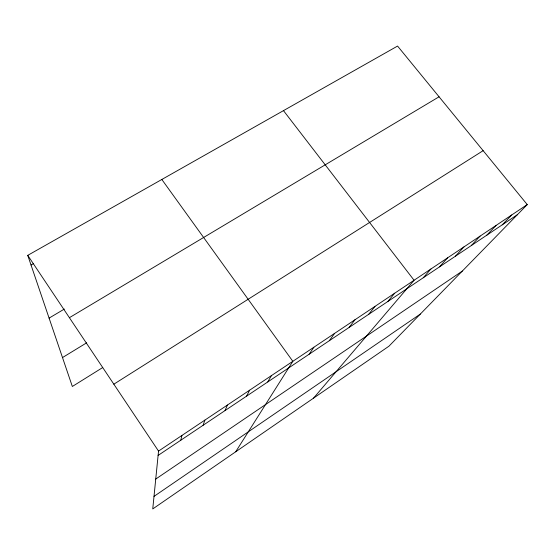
<?xml version="1.0" encoding="UTF-8"?>
<svg xmlns="http://www.w3.org/2000/svg" width="555" height="555" viewBox="0 0 555 555"><rect width="100%" height="100%" fill="white"/><g stroke="black" fill="none" stroke-linecap="round" stroke-linejoin="round"><path stroke-width="0.83" d="M27.75 255.355L158.536 451.09L152.75 508.935L388.958 346.181L527.25 204.594L397.567 46.065L27.75 255.355L72.337 386.481L102.71 367.542M180.791 440.226L181.908 435.46M203.095 425.283L204.878 420.107M225.018 410.589L227.439 405.025M246.573 396.145L249.611 390.2M267.774 381.944L271.409 375.631M235.681 451.798L292.832 361.305L161.824 179.473M309.121 354.236L313.887 347.229M329.295 340.721L334.596 333.388M349.137 327.422L354.957 319.77M368.666 314.338L374.986 306.381M387.883 301.462L394.688 293.213M313.547 398.143L414.072 280.254L283.48 110.632M423.25 277.764L430.93 268.988M439.484 266.886L447.545 257.874M455.488 256.16L463.938 246.919M471.285 245.574L480.096 236.118M486.867 235.14L496.031 225.462M502.233 224.837L511.745 214.958M154.006 496.385L420.329 314.068M155.733 479.069L462.322 271.069M158.099 455.433L517.406 214.674M158.536 451.09L527.25 204.594M113.831 384.192L483.141 150.669M62.507 357.566L86.649 342.824M69.396 317.682L439.067 96.792M49.09 318.112L64.352 309.059M31.031 265.012L33.224 263.764"/></g></svg>
